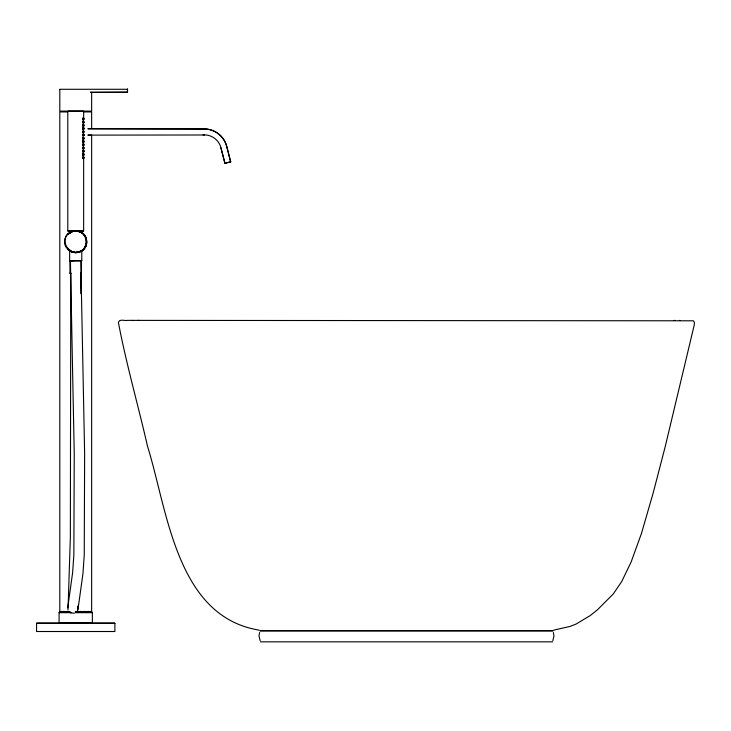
<?xml version="1.0" encoding="UTF-8"?>
<svg xmlns="http://www.w3.org/2000/svg" width="731" height="731" viewBox="0 0 731 731"><rect width="100%" height="100%" fill="white"/><g stroke="black" fill="none" stroke-linecap="round" stroke-linejoin="round"><path stroke-width="1.1" d="M80.803 293.661L80.803 273.102M83.608 118.203L83.636 119.847L83.636 117.901M83.608 121.437L83.636 123.082L83.636 121.136M83.608 124.663L83.636 126.317L83.636 124.361M83.608 131.132L83.636 132.777L83.636 130.831M83.608 137.592L83.636 139.237L83.636 137.291M83.608 144.053L83.636 145.707L83.636 143.751M83.608 140.827L83.636 142.472L83.636 140.526M83.608 147.287L83.636 148.932L83.636 146.986M83.608 153.757L83.636 155.401L83.636 153.446M69.655 232.686C78.171 226.4 90.151 236.469 85.865 245.899C81.415 258.144 61.075 251.537 65.105 238.854C67.526 227.579 85.774 228.876 86.514 240.271C88.204 249.161 76.974 256.051 69.655 250.742M82.649 250.002C86.715 246.85 87.583 240.654 85.253 236.214M78.336 605.35L77.632 610.44L78.135 608.311M68.01 610.019L70.359 537.13L70.779 273.102M83.983 128.044C83.617 131.653 83.59 125.494 83.983 129.095M83.983 134.513C83.617 138.113 83.59 131.955 83.983 135.555M83.983 150.668C83.617 154.268 83.59 148.11 83.983 151.719M83.983 157.128C83.617 160.738 83.59 154.579 83.983 158.179M67.736 249.216C74.023 256.206 87.217 251.336 86.596 241.687M86.386 243.121L85.244 246.968M83.48 118.879L83.005 119.847L82.512 118.879C82.987 116.878 83.928 119.144 83.005 119.847M83.48 125.339L83.005 126.317L82.512 125.339C82.987 123.338 83.928 125.613 83.005 126.317M83.48 131.799L83.005 132.777L82.512 131.799C82.987 129.798 83.928 132.073 83.005 132.777M83.48 141.494L83.005 142.472L82.512 141.494C82.987 139.054 83.928 142.993 83.005 140.526M83.48 144.729L83.005 145.707L82.512 144.729C82.987 142.289 83.928 146.227 83.005 143.751M83.48 147.964L83.005 148.932L82.512 147.964C82.987 145.962 83.928 148.229 83.005 148.932M83.48 157.658L83.005 158.627L82.512 157.658C82.987 155.219 83.928 159.157 83.005 156.681M83.005 121.136L83.005 123.082L82.512 122.104L83.005 121.136L83.636 123.082M83.005 127.596L83.005 129.542L82.512 128.574C82.85 126.49 84.074 128.875 83.005 129.542M83.005 134.056L83.005 136.012L82.512 135.034C82.85 132.96 84.074 135.345 83.005 136.012M83.005 137.291L83.005 139.237L82.512 138.269L83.005 137.291L83.636 139.237M83.279 141.494L83.005 142.472M83.279 144.729L83.005 145.707M83.005 150.22L83.005 152.167L82.512 151.189C82.85 149.115 84.074 151.5 83.005 152.167M83.005 153.446L83.005 155.401L82.512 154.424L83.005 153.446L83.636 155.401M83.279 157.658L83.005 158.627M67.727 607.863L72.597 572.839L73.858 554.92L74.242 453.412L70.404 260.739L74.014 260.601M83.636 127.596L83.279 128.574M83.636 134.056L83.279 135.034M83.636 150.22L83.279 151.189M83.983 118.349L83.983 119.4M83.983 121.584L83.983 122.634M83.983 124.818L83.983 125.86M83.983 131.278L83.983 132.329M83.983 137.739L83.983 138.789M83.983 140.973L83.983 142.024M83.983 144.208L83.983 145.25M83.983 147.434L83.983 148.484M83.983 153.903L83.983 154.945M259.633 632.525L259.002 635.897L260.163 640.795M552.81 640.795L553.97 635.897L553.34 632.525M59.805 611.454L61.093 611.728L59.805 611.454L60.317 611.728M83.005 123.082L83.279 122.104M83.005 139.237L83.279 138.269M83.005 155.401L83.279 154.424M230.676 161.916L226.72 146.118A23.374 23.374 0 0 0 204.771 128.894L87.875 128.757L204.771 129.021A23.246 23.246 0 0 1 226.592 146.154L230.676 161.916L224.865 163.287L220.835 147.717M67.755 234.34L72.643 231.48M84.385 248.138C72.214 263.023 54.533 237.155 72.917 231.334C90.845 227.14 90.16 257.001 72.387 251.93M83.325 118.349L83.325 119.4M83.325 121.584L83.325 122.634M83.325 124.818L83.325 125.86M83.325 128.044L83.325 129.095M83.325 131.278L83.325 132.329M83.325 134.513L83.325 135.555M83.325 137.739L83.325 138.789M83.325 140.973L83.325 142.024M83.325 144.208L83.325 145.25M83.325 147.434L83.325 148.484M83.325 150.668L83.325 151.719M83.325 153.903L83.325 154.945M83.325 157.128L83.325 158.179M127.486 92.27L127.486 89.155L127.486 92.27L90.352 92.398L91.64 92.398M68.55 233.618L72.387 231.48M91.128 611.728L91.777 611.728L90.352 611.454L91.64 611.454L91.64 135.738M81.79 250.706L79.204 251.93L75.722 252.469L72.652 251.93M81.671 250.861L75.722 252.597L72.597 252.067L67.681 249.134L71.355 251.373M224.865 163.287L230.768 161.761M553.796 630.095L569.842 626.485L576.156 624.018L590.081 615.657L597.565 609.681L613.282 593.956L621.761 581.437L631.054 562.185L641.462 533.475L653.286 492.584L665.32 446.202L694.249 324.975L694.395 322.398L693.481 320.799L127.761 320.379C125.019 321.22 119.4 318.378 118.385 322.398C126.253 363.91 138.095 404.947 147.498 446.202C167.527 510.275 176.134 616.461 258.984 630.095M74.187 231.197C77.934 230.411 82.219 232.12 84.394 235.309M74.05 231.197L75.722 230.905L80.364 232.102M74.69 613.135L70.706 612.962M679.437 320.461L679.912 320.397M82.777 230.804L83.581 230.74L67.791 230.649M82.777 231.097L83.078 231.069M82.831 231.16L83.645 231.224L83.142 231.142M82.95 231.16L83.471 231.142L81.936 231.142M80.986 260.775L81.79 260.775L69.783 260.885M80.867 260.903L81.58 260.885M674.128 320.397L674.896 320.379M59.805 89.283L127.614 89.283M127.614 92.143L90.525 92.27M67.946 111.258L83.489 111.258M67.791 111.423L83.645 111.423M67.206 111.925L59.805 111.925L59.805 611.728M84.248 111.925L91.64 111.925L91.64 128.217M91.64 135.116L87.875 135.116L204.616 134.988M69.555 230.777L81.881 230.777M69.555 231.069L81.881 231.069M67.791 231.206L82.082 231.206M69.646 260.757L81.296 260.775M69.984 273.211L70.77 273.211M80.675 273.211L81.461 273.211M70.048 273.275L70.825 273.275M80.62 273.275L81.397 273.275M59.668 612.149L69.052 612.149M75.722 612.149L91.777 612.149M59.549 612.331L69.006 612.331M75.722 612.331L91.896 612.331M59.211 612.477L71.062 612.477M75.722 612.477L92.234 612.477M59.092 612.651L71.026 612.651M75.722 612.651L92.353 612.651M59.092 622.986L92.353 622.986M36.678 623.114L114.767 623.114M36.55 623.251L114.895 623.251M259.934 630.533L553.038 630.533M260.135 631.036L552.837 631.036M260.519 641.845L552.453 641.845M203.072 134.851L204.616 134.86A17.407 17.407 0 0 1 220.963 147.689L225.02 163.379M82.036 230.713L83.142 230.713M81.936 230.713L82.831 230.74M138.278 320.379L139.045 320.397M70.149 611.664L67.033 611.454L69.052 611.728M132.485 320.397L133.307 320.58M80.373 231.955L75.722 230.777L72.433 231.343L67.727 234.231L72.597 231.343L75.722 230.777L79.076 231.343L83.517 233.966M81.671 232.723L82.594 233.436M83.517 234.148L85.81 237.676L86.386 240.28L85.253 236.478M83.005 117.901L83.279 118.879M83.005 124.361L83.279 125.339M83.005 130.831L83.279 131.799M83.005 146.986L83.279 147.964M77.806 606.447L78.116 608.457L82.95 573.689L84.248 555.03L84.632 453.677L80.785 260.519M114.895 623.497L114.895 631.511L36.55 631.511L36.55 623.497M92.353 612.98L92.353 622.721M91.64 92.755L91.64 111.103L59.805 111.103L59.805 89.493M83.645 111.953L83.645 117.718M83.645 158.81L83.645 230.493M81.79 250.495L81.79 260.665M81.461 260.739L81.461 273.102M69.984 260.739L69.984 273.102M69.646 249.344L69.646 260.647M67.791 111.953L67.791 230.493M59.092 612.98L59.092 622.721M86.295 244.565A10.261 10.261 0 0 1 81.26 251.162M63.57 611.728L61.093 611.454L63.57 611.728M67.033 611.728L63.57 611.454L67.033 611.728M80.255 611.728L75.722 611.454L80.255 611.728M84.421 611.728L80.255 611.454L84.421 611.728M87.875 611.728L84.421 611.454L87.875 611.728M90.352 611.728L87.875 611.454L90.352 611.728"/></g></svg>
